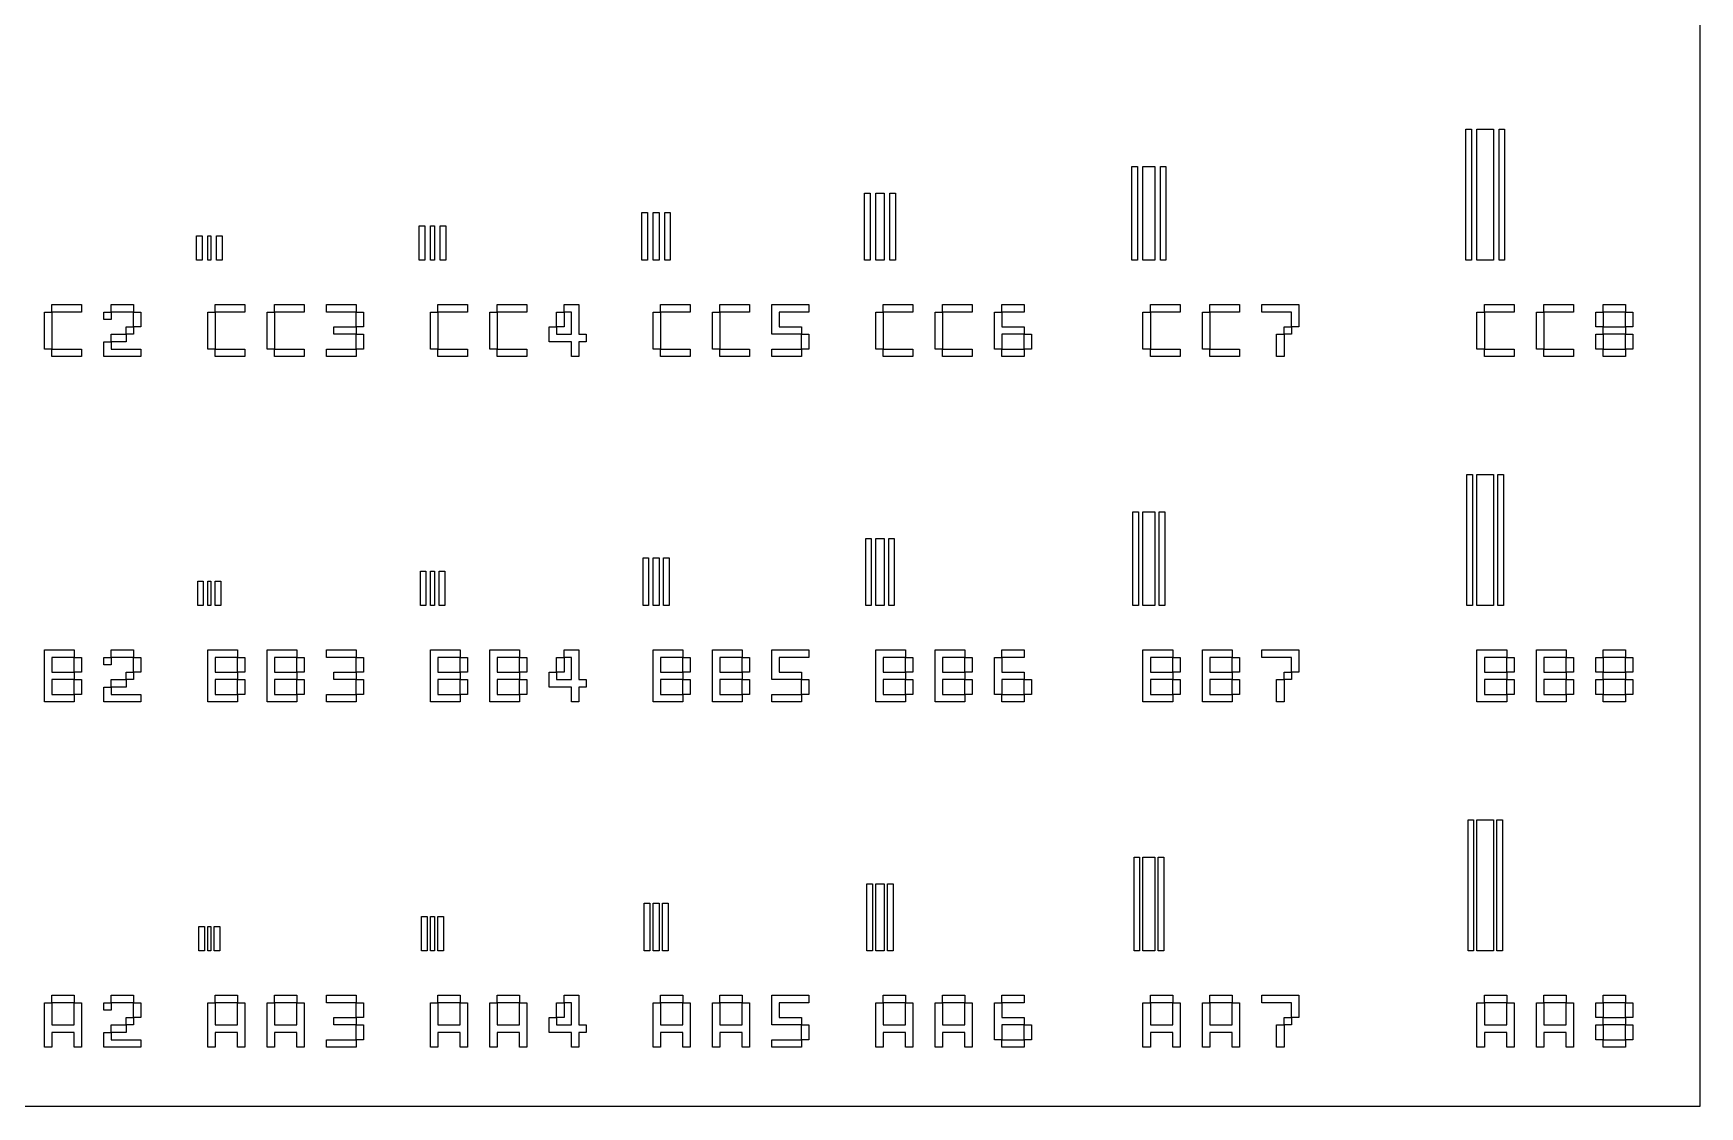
# Model space of a CAD drawing. Extents: x 0 to 3000, y 0 to 2000.
# Drawn here: x 2252 to 3000, y 0 to 482 of the extents above; entities that cross this region are included whole.
import ezdxf

# ---------------------------------------------------------------- set-up
doc = ezdxf.new("R2010")
doc.units = 0
doc.layers.add('L0D0', color=2, linetype='CONTINUOUS')
doc.layers.add('L1D0', color=1, linetype='CONTINUOUS')

msp = doc.modelspace()

# ---------------------------------------------------------------- linework, layer by layer
at = {"layer": 'L0D0'}
msp.add_lwpolyline([(0, 0), (0, 2000), (3000, 2000), (3000, 0)], close=True, dxfattribs=at)
at = {"layer": 'L1D0'}
for points in [[(2895, 380), (2895, 438.8), (2897.5, 438.8), (2897.5, 380)], [(2900, 380), (2900, 438.8), (2907.4, 438.8), (2907.4, 380)], [(2909.9, 380), (2909.9, 438.8), (2912.4, 438.8), (2912.4, 380)], [(2745, 380), (2745, 422), (2747.5, 422), (2747.5, 380)], [(2750, 380), (2750, 422), (2755.3, 422), (2755.3, 380)], [(2757.8, 380), (2757.8, 422), (2760.3, 422), (2760.3, 380)], [(2625, 380), (2625, 410), (2627.5, 410), (2627.5, 380)], [(2630, 380), (2630, 410), (2633.8, 410), (2633.8, 380)], [(2636.3, 380), (2636.3, 410), (2638.8, 410), (2638.8, 380)], [(2525, 380), (2525, 401.4), (2527.5, 401.4), (2527.5, 380)], [(2530, 380), (2530, 401.4), (2532.7, 401.4), (2532.7, 380)], [(2535.2, 380), (2535.2, 401.4), (2537.7, 401.4), (2537.7, 380)], [(2325, 380), (2325, 390.9), (2327.5, 390.9), (2327.5, 380)], [(2330, 380), (2330, 390.9), (2331.4, 390.9), (2331.4, 380)], [(2333.9, 380), (2333.9, 390.9), (2336.4, 390.9), (2336.4, 380)], [(2425, 380), (2425, 395.3), (2427.5, 395.3), (2427.5, 380)], [(2430, 380), (2430, 395.3), (2431.9, 395.3), (2431.9, 380)], [(2434.4, 380), (2434.4, 395.3), (2436.9, 395.3), (2436.9, 380)], [(2260, 356.667), (2260, 360), (2263.333, 360), (2266.667, 360), (2270, 360), (2273.333, 360), (2273.333, 356.667), (2270, 356.667), (2266.667, 356.667), (2263.333, 356.667)], [(2286.667, 356.667), (2286.667, 360), (2290, 360), (2293.333, 360), (2296.667, 360), (2296.667, 356.667), (2293.333, 356.667), (2290, 356.667)], [(2333.333, 356.667), (2333.333, 360), (2336.667, 360), (2340, 360), (2343.333, 360), (2346.667, 360), (2346.667, 356.667), (2343.333, 356.667), (2340, 356.667), (2336.667, 356.667)], [(2360, 356.667), (2360, 360), (2363.333, 360), (2366.667, 360), (2370, 360), (2373.333, 360), (2373.333, 356.667), (2370, 356.667), (2366.667, 356.667), (2363.333, 356.667)], [(2383.333, 356.667), (2383.333, 360), (2386.667, 360), (2390, 360), (2393.333, 360), (2396.667, 360), (2396.667, 356.667), (2393.333, 356.667), (2390, 356.667), (2386.667, 356.667)], [(2433.333, 356.667), (2433.333, 360), (2436.667, 360), (2440, 360), (2443.333, 360), (2446.667, 360), (2446.667, 356.667), (2443.333, 356.667), (2440, 356.667), (2436.667, 356.667)], [(2460, 356.667), (2460, 360), (2463.333, 360), (2466.667, 360), (2470, 360), (2473.333, 360), (2473.333, 356.667), (2470, 356.667), (2466.667, 356.667), (2463.333, 356.667)], [(2493.333, 336.667), (2493.333, 340), (2493.333, 343.333), (2490, 343.333), (2486.667, 343.333), (2483.333, 343.333), (2483.333, 346.667), (2483.333, 350), (2486.667, 350), (2486.667, 346.667), (2490, 346.667), (2493.333, 346.667), (2493.333, 350), (2493.333, 353.333), (2493.333, 356.667), (2490, 356.667), (2490, 360), (2493.333, 360), (2496.667, 360), (2496.667, 356.667), (2496.667, 353.333), (2496.667, 350), (2496.667, 346.667), (2500, 346.667), (2500, 343.333), (2496.667, 343.333), (2496.667, 340), (2496.667, 336.667)], [(2533.333, 356.667), (2533.333, 360), (2536.667, 360), (2540, 360), (2543.333, 360), (2546.667, 360), (2546.667, 356.667), (2543.333, 356.667), (2540, 356.667), (2536.667, 356.667)], [(2560, 356.667), (2560, 360), (2563.333, 360), (2566.667, 360), (2570, 360), (2573.333, 360), (2573.333, 356.667), (2570, 356.667), (2566.667, 356.667), (2563.333, 356.667)], [(2583.333, 346.667), (2583.333, 350), (2583.333, 353.333), (2583.333, 356.667), (2583.333, 360), (2586.667, 360), (2590, 360), (2593.333, 360), (2596.667, 360), (2600, 360), (2600, 356.667), (2596.667, 356.667), (2593.333, 356.667), (2590, 356.667), (2586.667, 356.667), (2586.667, 353.333), (2586.667, 350), (2590, 350), (2593.333, 350), (2596.667, 350), (2596.667, 346.667), (2593.333, 346.667), (2590, 346.667), (2586.667, 346.667)], [(2633.333, 356.667), (2633.333, 360), (2636.667, 360), (2640, 360), (2643.333, 360), (2646.667, 360), (2646.667, 356.667), (2643.333, 356.667), (2640, 356.667), (2636.667, 356.667)], [(2660, 356.667), (2660, 360), (2663.333, 360), (2666.667, 360), (2670, 360), (2673.333, 360), (2673.333, 356.667), (2670, 356.667), (2666.667, 356.667), (2663.333, 356.667)], [(2686.667, 356.667), (2686.667, 360), (2690, 360), (2693.333, 360), (2696.667, 360), (2696.667, 356.667), (2693.333, 356.667), (2690, 356.667)], [(2753.333, 356.667), (2753.333, 360), (2756.667, 360), (2760, 360), (2763.333, 360), (2766.667, 360), (2766.667, 356.667), (2763.333, 356.667), (2760, 356.667), (2756.667, 356.667)], [(2780, 356.667), (2780, 360), (2783.333, 360), (2786.667, 360), (2790, 360), (2793.333, 360), (2793.333, 356.667), (2790, 356.667), (2786.667, 356.667), (2783.333, 356.667)], [(2816.667, 350), (2816.667, 353.333), (2816.667, 356.667), (2813.333, 356.667), (2810, 356.667), (2806.667, 356.667), (2803.333, 356.667), (2803.333, 360), (2806.667, 360), (2810, 360), (2813.333, 360), (2816.667, 360), (2820, 360), (2820, 356.667), (2820, 353.333), (2820, 350)], [(2903.333, 356.667), (2903.333, 360), (2906.667, 360), (2910, 360), (2913.333, 360), (2916.667, 360), (2916.667, 356.667), (2913.333, 356.667), (2910, 356.667), (2906.667, 356.667)], [(2930, 356.667), (2930, 360), (2933.333, 360), (2936.667, 360), (2940, 360), (2943.333, 360), (2943.333, 356.667), (2940, 356.667), (2936.667, 356.667), (2933.333, 356.667)], [(2956.667, 356.667), (2956.667, 360), (2960, 360), (2963.333, 360), (2966.667, 360), (2966.667, 356.667), (2963.333, 356.667), (2960, 356.667)], [(2256.667, 340), (2256.667, 343.333), (2256.667, 346.667), (2256.667, 350), (2256.667, 353.333), (2256.667, 356.667), (2260, 356.667), (2260, 353.333), (2260, 350), (2260, 346.667), (2260, 343.333), (2260, 340)], [(2283.333, 353.333), (2283.333, 356.667), (2286.667, 356.667), (2286.667, 353.333)], [(2296.667, 350), (2296.667, 353.333), (2296.667, 356.667), (2300, 356.667), (2300, 353.333), (2300, 350)], [(2330, 340), (2330, 343.333), (2330, 346.667), (2330, 350), (2330, 353.333), (2330, 356.667), (2333.333, 356.667), (2333.333, 353.333), (2333.333, 350), (2333.333, 346.667), (2333.333, 343.333), (2333.333, 340)], [(2356.667, 340), (2356.667, 343.333), (2356.667, 346.667), (2356.667, 350), (2356.667, 353.333), (2356.667, 356.667), (2360, 356.667), (2360, 353.333), (2360, 350), (2360, 346.667), (2360, 343.333), (2360, 340)], [(2396.667, 350), (2396.667, 353.333), (2396.667, 356.667), (2400, 356.667), (2400, 353.333), (2400, 350)], [(2430, 340), (2430, 343.333), (2430, 346.667), (2430, 350), (2430, 353.333), (2430, 356.667), (2433.333, 356.667), (2433.333, 353.333), (2433.333, 350), (2433.333, 346.667), (2433.333, 343.333), (2433.333, 340)], [(2456.667, 340), (2456.667, 343.333), (2456.667, 346.667), (2456.667, 350), (2456.667, 353.333), (2456.667, 356.667), (2460, 356.667), (2460, 353.333), (2460, 350), (2460, 346.667), (2460, 343.333), (2460, 340)], [(2486.667, 350), (2486.667, 353.333), (2486.667, 356.667), (2490, 356.667), (2490, 353.333), (2490, 350)], [(2530, 340), (2530, 343.333), (2530, 346.667), (2530, 350), (2530, 353.333), (2530, 356.667), (2533.333, 356.667), (2533.333, 353.333), (2533.333, 350), (2533.333, 346.667), (2533.333, 343.333), (2533.333, 340)], [(2556.667, 340), (2556.667, 343.333), (2556.667, 346.667), (2556.667, 350), (2556.667, 353.333), (2556.667, 356.667), (2560, 356.667), (2560, 353.333), (2560, 350), (2560, 346.667), (2560, 343.333), (2560, 340)], [(2630, 340), (2630, 343.333), (2630, 346.667), (2630, 350), (2630, 353.333), (2630, 356.667), (2633.333, 356.667), (2633.333, 353.333), (2633.333, 350), (2633.333, 346.667), (2633.333, 343.333), (2633.333, 340)], [(2656.667, 340), (2656.667, 343.333), (2656.667, 346.667), (2656.667, 350), (2656.667, 353.333), (2656.667, 356.667), (2660, 356.667), (2660, 353.333), (2660, 350), (2660, 346.667), (2660, 343.333), (2660, 340)], [(2683.333, 340), (2683.333, 343.333), (2683.333, 346.667), (2683.333, 350), (2683.333, 353.333), (2683.333, 356.667), (2686.667, 356.667), (2686.667, 353.333), (2686.667, 350), (2690, 350), (2693.333, 350), (2696.667, 350), (2696.667, 346.667), (2693.333, 346.667), (2690, 346.667), (2686.667, 346.667), (2686.667, 343.333), (2686.667, 340)], [(2750, 340), (2750, 343.333), (2750, 346.667), (2750, 350), (2750, 353.333), (2750, 356.667), (2753.333, 356.667), (2753.333, 353.333), (2753.333, 350), (2753.333, 346.667), (2753.333, 343.333), (2753.333, 340)], [(2776.667, 340), (2776.667, 343.333), (2776.667, 346.667), (2776.667, 350), (2776.667, 353.333), (2776.667, 356.667), (2780, 356.667), (2780, 353.333), (2780, 350), (2780, 346.667), (2780, 343.333), (2780, 340)], [(2900, 340), (2900, 343.333), (2900, 346.667), (2900, 350), (2900, 353.333), (2900, 356.667), (2903.333, 356.667), (2903.333, 353.333), (2903.333, 350), (2903.333, 346.667), (2903.333, 343.333), (2903.333, 340)], [(2926.667, 340), (2926.667, 343.333), (2926.667, 346.667), (2926.667, 350), (2926.667, 353.333), (2926.667, 356.667), (2930, 356.667), (2930, 353.333), (2930, 350), (2930, 346.667), (2930, 343.333), (2930, 340)], [(2953.333, 350), (2953.333, 353.333), (2953.333, 356.667), (2956.667, 356.667), (2956.667, 353.333), (2956.667, 350)], [(2966.667, 350), (2966.667, 353.333), (2966.667, 356.667), (2970, 356.667), (2970, 353.333), (2970, 350)], [(2286.667, 343.333), (2286.667, 346.667), (2290, 346.667), (2293.333, 346.667), (2293.333, 343.333), (2290, 343.333)], [(2293.333, 346.667), (2293.333, 350), (2296.667, 350), (2296.667, 346.667)], [(2386.667, 346.667), (2386.667, 350), (2390, 350), (2393.333, 350), (2396.667, 350), (2396.667, 346.667), (2393.333, 346.667), (2390, 346.667)], [(2396.667, 340), (2396.667, 343.333), (2396.667, 346.667), (2400, 346.667), (2400, 343.333), (2400, 340)], [(2596.667, 340), (2596.667, 343.333), (2596.667, 346.667), (2600, 346.667), (2600, 343.333), (2600, 340)], [(2696.667, 340), (2696.667, 343.333), (2696.667, 346.667), (2700, 346.667), (2700, 343.333), (2700, 340)], [(2810, 336.667), (2810, 340), (2810, 343.333), (2810, 346.667), (2813.333, 346.667), (2813.333, 343.333), (2813.333, 340), (2813.333, 336.667)], [(2813.333, 346.667), (2813.333, 350), (2816.667, 350), (2816.667, 346.667)], [(2953.333, 340), (2953.333, 343.333), (2953.333, 346.667), (2956.667, 346.667), (2956.667, 343.333), (2956.667, 340)], [(2956.667, 346.667), (2956.667, 350), (2960, 350), (2963.333, 350), (2966.667, 350), (2966.667, 346.667), (2963.333, 346.667), (2960, 346.667)], [(2966.667, 340), (2966.667, 343.333), (2966.667, 346.667), (2970, 346.667), (2970, 343.333), (2970, 340)], [(2260, 336.667), (2260, 340), (2263.333, 340), (2266.667, 340), (2270, 340), (2273.333, 340), (2273.333, 336.667), (2270, 336.667), (2266.667, 336.667), (2263.333, 336.667)], [(2283.333, 336.667), (2283.333, 340), (2283.333, 343.333), (2286.667, 343.333), (2286.667, 340), (2290, 340), (2293.333, 340), (2296.667, 340), (2300, 340), (2300, 336.667), (2296.667, 336.667), (2293.333, 336.667), (2290, 336.667), (2286.667, 336.667)], [(2333.333, 336.667), (2333.333, 340), (2336.667, 340), (2340, 340), (2343.333, 340), (2346.667, 340), (2346.667, 336.667), (2343.333, 336.667), (2340, 336.667), (2336.667, 336.667)], [(2360, 336.667), (2360, 340), (2363.333, 340), (2366.667, 340), (2370, 340), (2373.333, 340), (2373.333, 336.667), (2370, 336.667), (2366.667, 336.667), (2363.333, 336.667)], [(2383.333, 336.667), (2383.333, 340), (2386.667, 340), (2390, 340), (2393.333, 340), (2396.667, 340), (2396.667, 336.667), (2393.333, 336.667), (2390, 336.667), (2386.667, 336.667)], [(2433.333, 336.667), (2433.333, 340), (2436.667, 340), (2440, 340), (2443.333, 340), (2446.667, 340), (2446.667, 336.667), (2443.333, 336.667), (2440, 336.667), (2436.667, 336.667)], [(2460, 336.667), (2460, 340), (2463.333, 340), (2466.667, 340), (2470, 340), (2473.333, 340), (2473.333, 336.667), (2470, 336.667), (2466.667, 336.667), (2463.333, 336.667)], [(2533.333, 336.667), (2533.333, 340), (2536.667, 340), (2540, 340), (2543.333, 340), (2546.667, 340), (2546.667, 336.667), (2543.333, 336.667), (2540, 336.667), (2536.667, 336.667)], [(2560, 336.667), (2560, 340), (2563.333, 340), (2566.667, 340), (2570, 340), (2573.333, 340), (2573.333, 336.667), (2570, 336.667), (2566.667, 336.667), (2563.333, 336.667)], [(2583.333, 336.667), (2583.333, 340), (2586.667, 340), (2590, 340), (2593.333, 340), (2596.667, 340), (2596.667, 336.667), (2593.333, 336.667), (2590, 336.667), (2586.667, 336.667)], [(2633.333, 336.667), (2633.333, 340), (2636.667, 340), (2640, 340), (2643.333, 340), (2646.667, 340), (2646.667, 336.667), (2643.333, 336.667), (2640, 336.667), (2636.667, 336.667)], [(2660, 336.667), (2660, 340), (2663.333, 340), (2666.667, 340), (2670, 340), (2673.333, 340), (2673.333, 336.667), (2670, 336.667), (2666.667, 336.667), (2663.333, 336.667)], [(2686.667, 336.667), (2686.667, 340), (2690, 340), (2693.333, 340), (2696.667, 340), (2696.667, 336.667), (2693.333, 336.667), (2690, 336.667)], [(2753.333, 336.667), (2753.333, 340), (2756.667, 340), (2760, 340), (2763.333, 340), (2766.667, 340), (2766.667, 336.667), (2763.333, 336.667), (2760, 336.667), (2756.667, 336.667)], [(2780, 336.667), (2780, 340), (2783.333, 340), (2786.667, 340), (2790, 340), (2793.333, 340), (2793.333, 336.667), (2790, 336.667), (2786.667, 336.667), (2783.333, 336.667)], [(2903.333, 336.667), (2903.333, 340), (2906.667, 340), (2910, 340), (2913.333, 340), (2916.667, 340), (2916.667, 336.667), (2913.333, 336.667), (2910, 336.667), (2906.667, 336.667)], [(2930, 336.667), (2930, 340), (2933.333, 340), (2936.667, 340), (2940, 340), (2943.333, 340), (2943.333, 336.667), (2940, 336.667), (2936.667, 336.667), (2933.333, 336.667)], [(2956.667, 336.667), (2956.667, 340), (2960, 340), (2963.333, 340), (2966.667, 340), (2966.667, 336.667), (2963.333, 336.667), (2960, 336.667)], [(2895.5, 225), (2895.5, 283.8), (2898, 283.8), (2898, 225)], [(2900, 225), (2900, 283.8), (2907.4, 283.8), (2907.4, 225)], [(2909.4, 225), (2909.4, 283.8), (2911.9, 283.8), (2911.9, 225)], [(2745.5, 225), (2745.5, 267), (2748, 267), (2748, 225)], [(2750, 225), (2750, 267), (2755.3, 267), (2755.3, 225)], [(2757.3, 225), (2757.3, 267), (2759.8, 267), (2759.8, 225)], [(2625.5, 225), (2625.5, 255), (2628, 255), (2628, 225)], [(2630, 225), (2630, 255), (2633.8, 255), (2633.8, 225)], [(2635.8, 225), (2635.8, 255), (2638.3, 255), (2638.3, 225)], [(2425.5, 225), (2425.5, 240.3), (2428, 240.3), (2428, 225)], [(2430, 225), (2430, 240.3), (2431.9, 240.3), (2431.9, 225)], [(2433.9, 225), (2433.9, 240.3), (2436.4, 240.3), (2436.4, 225)], [(2525.5, 225), (2525.5, 246.4), (2528, 246.4), (2528, 225)], [(2530, 225), (2530, 246.4), (2532.7, 246.4), (2532.7, 225)], [(2534.7, 225), (2534.7, 246.4), (2537.2, 246.4), (2537.2, 225)], [(2325.5, 225), (2325.5, 235.9), (2328, 235.9), (2328, 225)], [(2330, 225), (2330, 235.9), (2331.4, 235.9), (2331.4, 225)], [(2333.4, 225), (2333.4, 235.9), (2335.9, 235.9), (2335.9, 225)], [(2256.667, 181.667), (2256.667, 185), (2256.667, 188.333), (2256.667, 191.667), (2256.667, 195), (2256.667, 198.333), (2256.667, 201.667), (2256.667, 205), (2260, 205), (2263.333, 205), (2266.667, 205), (2270, 205), (2270, 201.667), (2266.667, 201.667), (2263.333, 201.667), (2260, 201.667), (2260, 198.333), (2260, 195), (2263.333, 195), (2266.667, 195), (2270, 195), (2270, 191.667), (2266.667, 191.667), (2263.333, 191.667), (2260, 191.667), (2260, 188.333), (2260, 185), (2263.333, 185), (2266.667, 185), (2270, 185), (2270, 181.667), (2266.667, 181.667), (2263.333, 181.667), (2260, 181.667)], [(2286.667, 201.667), (2286.667, 205), (2290, 205), (2293.333, 205), (2296.667, 205), (2296.667, 201.667), (2293.333, 201.667), (2290, 201.667)], [(2330, 181.667), (2330, 185), (2330, 188.333), (2330, 191.667), (2330, 195), (2330, 198.333), (2330, 201.667), (2330, 205), (2333.333, 205), (2336.667, 205), (2340, 205), (2343.333, 205), (2343.333, 201.667), (2340, 201.667), (2336.667, 201.667), (2333.333, 201.667), (2333.333, 198.333), (2333.333, 195), (2336.667, 195), (2340, 195), (2343.333, 195), (2343.333, 191.667), (2340, 191.667), (2336.667, 191.667), (2333.333, 191.667), (2333.333, 188.333), (2333.333, 185), (2336.667, 185), (2340, 185), (2343.333, 185), (2343.333, 181.667), (2340, 181.667), (2336.667, 181.667), (2333.333, 181.667)], [(2356.667, 181.667), (2356.667, 185), (2356.667, 188.333), (2356.667, 191.667), (2356.667, 195), (2356.667, 198.333), (2356.667, 201.667), (2356.667, 205), (2360, 205), (2363.333, 205), (2366.667, 205), (2370, 205), (2370, 201.667), (2366.667, 201.667), (2363.333, 201.667), (2360, 201.667), (2360, 198.333), (2360, 195), (2363.333, 195), (2366.667, 195), (2370, 195), (2370, 191.667), (2366.667, 191.667), (2363.333, 191.667), (2360, 191.667), (2360, 188.333), (2360, 185), (2363.333, 185), (2366.667, 185), (2370, 185), (2370, 181.667), (2366.667, 181.667), (2363.333, 181.667), (2360, 181.667)], [(2383.333, 201.667), (2383.333, 205), (2386.667, 205), (2390, 205), (2393.333, 205), (2396.667, 205), (2396.667, 201.667), (2393.333, 201.667), (2390, 201.667), (2386.667, 201.667)], [(2430, 181.667), (2430, 185), (2430, 188.333), (2430, 191.667), (2430, 195), (2430, 198.333), (2430, 201.667), (2430, 205), (2433.333, 205), (2436.667, 205), (2440, 205), (2443.333, 205), (2443.333, 201.667), (2440, 201.667), (2436.667, 201.667), (2433.333, 201.667), (2433.333, 198.333), (2433.333, 195), (2436.667, 195), (2440, 195), (2443.333, 195), (2443.333, 191.667), (2440, 191.667), (2436.667, 191.667), (2433.333, 191.667), (2433.333, 188.333), (2433.333, 185), (2436.667, 185), (2440, 185), (2443.333, 185), (2443.333, 181.667), (2440, 181.667), (2436.667, 181.667), (2433.333, 181.667)], [(2456.667, 181.667), (2456.667, 185), (2456.667, 188.333), (2456.667, 191.667), (2456.667, 195), (2456.667, 198.333), (2456.667, 201.667), (2456.667, 205), (2460, 205), (2463.333, 205), (2466.667, 205), (2470, 205), (2470, 201.667), (2466.667, 201.667), (2463.333, 201.667), (2460, 201.667), (2460, 198.333), (2460, 195), (2463.333, 195), (2466.667, 195), (2470, 195), (2470, 191.667), (2466.667, 191.667), (2463.333, 191.667), (2460, 191.667), (2460, 188.333), (2460, 185), (2463.333, 185), (2466.667, 185), (2470, 185), (2470, 181.667), (2466.667, 181.667), (2463.333, 181.667), (2460, 181.667)], [(2493.333, 181.667), (2493.333, 185), (2493.333, 188.333), (2490, 188.333), (2486.667, 188.333), (2483.333, 188.333), (2483.333, 191.667), (2483.333, 195), (2486.667, 195), (2486.667, 191.667), (2490, 191.667), (2493.333, 191.667), (2493.333, 195), (2493.333, 198.333), (2493.333, 201.667), (2490, 201.667), (2490, 205), (2493.333, 205), (2496.667, 205), (2496.667, 201.667), (2496.667, 198.333), (2496.667, 195), (2496.667, 191.667), (2500, 191.667), (2500, 188.333), (2496.667, 188.333), (2496.667, 185), (2496.667, 181.667)], [(2530, 181.667), (2530, 185), (2530, 188.333), (2530, 191.667), (2530, 195), (2530, 198.333), (2530, 201.667), (2530, 205), (2533.333, 205), (2536.667, 205), (2540, 205), (2543.333, 205), (2543.333, 201.667), (2540, 201.667), (2536.667, 201.667), (2533.333, 201.667), (2533.333, 198.333), (2533.333, 195), (2536.667, 195), (2540, 195), (2543.333, 195), (2543.333, 191.667), (2540, 191.667), (2536.667, 191.667), (2533.333, 191.667), (2533.333, 188.333), (2533.333, 185), (2536.667, 185), (2540, 185), (2543.333, 185), (2543.333, 181.667), (2540, 181.667), (2536.667, 181.667), (2533.333, 181.667)], [(2556.667, 181.667), (2556.667, 185), (2556.667, 188.333), (2556.667, 191.667), (2556.667, 195), (2556.667, 198.333), (2556.667, 201.667), (2556.667, 205), (2560, 205), (2563.333, 205), (2566.667, 205), (2570, 205), (2570, 201.667), (2566.667, 201.667), (2563.333, 201.667), (2560, 201.667), (2560, 198.333), (2560, 195), (2563.333, 195), (2566.667, 195), (2570, 195), (2570, 191.667), (2566.667, 191.667), (2563.333, 191.667), (2560, 191.667), (2560, 188.333), (2560, 185), (2563.333, 185), (2566.667, 185), (2570, 185), (2570, 181.667), (2566.667, 181.667), (2563.333, 181.667), (2560, 181.667)], [(2583.333, 191.667), (2583.333, 195), (2583.333, 198.333), (2583.333, 201.667), (2583.333, 205), (2586.667, 205), (2590, 205), (2593.333, 205), (2596.667, 205), (2600, 205), (2600, 201.667), (2596.667, 201.667), (2593.333, 201.667), (2590, 201.667), (2586.667, 201.667), (2586.667, 198.333), (2586.667, 195), (2590, 195), (2593.333, 195), (2596.667, 195), (2596.667, 191.667), (2593.333, 191.667), (2590, 191.667), (2586.667, 191.667)], [(2630, 181.667), (2630, 185), (2630, 188.333), (2630, 191.667), (2630, 195), (2630, 198.333), (2630, 201.667), (2630, 205), (2633.333, 205), (2636.667, 205), (2640, 205), (2643.333, 205), (2643.333, 201.667), (2640, 201.667), (2636.667, 201.667), (2633.333, 201.667), (2633.333, 198.333), (2633.333, 195), (2636.667, 195), (2640, 195), (2643.333, 195), (2643.333, 191.667), (2640, 191.667), (2636.667, 191.667), (2633.333, 191.667), (2633.333, 188.333), (2633.333, 185), (2636.667, 185), (2640, 185), (2643.333, 185), (2643.333, 181.667), (2640, 181.667), (2636.667, 181.667), (2633.333, 181.667)], [(2656.667, 181.667), (2656.667, 185), (2656.667, 188.333), (2656.667, 191.667), (2656.667, 195), (2656.667, 198.333), (2656.667, 201.667), (2656.667, 205), (2660, 205), (2663.333, 205), (2666.667, 205), (2670, 205), (2670, 201.667), (2666.667, 201.667), (2663.333, 201.667), (2660, 201.667), (2660, 198.333), (2660, 195), (2663.333, 195), (2666.667, 195), (2670, 195), (2670, 191.667), (2666.667, 191.667), (2663.333, 191.667), (2660, 191.667), (2660, 188.333), (2660, 185), (2663.333, 185), (2666.667, 185), (2670, 185), (2670, 181.667), (2666.667, 181.667), (2663.333, 181.667), (2660, 181.667)], [(2686.667, 201.667), (2686.667, 205), (2690, 205), (2693.333, 205), (2696.667, 205), (2696.667, 201.667), (2693.333, 201.667), (2690, 201.667)], [(2750, 181.667), (2750, 185), (2750, 188.333), (2750, 191.667), (2750, 195), (2750, 198.333), (2750, 201.667), (2750, 205), (2753.333, 205), (2756.667, 205), (2760, 205), (2763.333, 205), (2763.333, 201.667), (2760, 201.667), (2756.667, 201.667), (2753.333, 201.667), (2753.333, 198.333), (2753.333, 195), (2756.667, 195), (2760, 195), (2763.333, 195), (2763.333, 191.667), (2760, 191.667), (2756.667, 191.667), (2753.333, 191.667), (2753.333, 188.333), (2753.333, 185), (2756.667, 185), (2760, 185), (2763.333, 185), (2763.333, 181.667), (2760, 181.667), (2756.667, 181.667), (2753.333, 181.667)], [(2776.667, 181.667), (2776.667, 185), (2776.667, 188.333), (2776.667, 191.667), (2776.667, 195), (2776.667, 198.333), (2776.667, 201.667), (2776.667, 205), (2780, 205), (2783.333, 205), (2786.667, 205), (2790, 205), (2790, 201.667), (2786.667, 201.667), (2783.333, 201.667), (2780, 201.667), (2780, 198.333), (2780, 195), (2783.333, 195), (2786.667, 195), (2790, 195), (2790, 191.667), (2786.667, 191.667), (2783.333, 191.667), (2780, 191.667), (2780, 188.333), (2780, 185), (2783.333, 185), (2786.667, 185), (2790, 185), (2790, 181.667), (2786.667, 181.667), (2783.333, 181.667), (2780, 181.667)], [(2816.667, 195), (2816.667, 198.333), (2816.667, 201.667), (2813.333, 201.667), (2810, 201.667), (2806.667, 201.667), (2803.333, 201.667), (2803.333, 205), (2806.667, 205), (2810, 205), (2813.333, 205), (2816.667, 205), (2820, 205), (2820, 201.667), (2820, 198.333), (2820, 195)], [(2900, 181.667), (2900, 185), (2900, 188.333), (2900, 191.667), (2900, 195), (2900, 198.333), (2900, 201.667), (2900, 205), (2903.333, 205), (2906.667, 205), (2910, 205), (2913.333, 205), (2913.333, 201.667), (2910, 201.667), (2906.667, 201.667), (2903.333, 201.667), (2903.333, 198.333), (2903.333, 195), (2906.667, 195), (2910, 195), (2913.333, 195), (2913.333, 191.667), (2910, 191.667), (2906.667, 191.667), (2903.333, 191.667), (2903.333, 188.333), (2903.333, 185), (2906.667, 185), (2910, 185), (2913.333, 185), (2913.333, 181.667), (2910, 181.667), (2906.667, 181.667), (2903.333, 181.667)], [(2926.667, 181.667), (2926.667, 185), (2926.667, 188.333), (2926.667, 191.667), (2926.667, 195), (2926.667, 198.333), (2926.667, 201.667), (2926.667, 205), (2930, 205), (2933.333, 205), (2936.667, 205), (2940, 205), (2940, 201.667), (2936.667, 201.667), (2933.333, 201.667), (2930, 201.667), (2930, 198.333), (2930, 195), (2933.333, 195), (2936.667, 195), (2940, 195), (2940, 191.667), (2936.667, 191.667), (2933.333, 191.667), (2930, 191.667), (2930, 188.333), (2930, 185), (2933.333, 185), (2936.667, 185), (2940, 185), (2940, 181.667), (2936.667, 181.667), (2933.333, 181.667), (2930, 181.667)], [(2956.667, 201.667), (2956.667, 205), (2960, 205), (2963.333, 205), (2966.667, 205), (2966.667, 201.667), (2963.333, 201.667), (2960, 201.667)], [(2270, 195), (2270, 198.333), (2270, 201.667), (2273.333, 201.667), (2273.333, 198.333), (2273.333, 195)], [(2283.333, 198.333), (2283.333, 201.667), (2286.667, 201.667), (2286.667, 198.333)], [(2293.333, 191.667), (2293.333, 195), (2296.667, 195), (2296.667, 191.667)], [(2296.667, 195), (2296.667, 198.333), (2296.667, 201.667), (2300, 201.667), (2300, 198.333), (2300, 195)], [(2343.333, 195), (2343.333, 198.333), (2343.333, 201.667), (2346.667, 201.667), (2346.667, 198.333), (2346.667, 195)], [(2370, 195), (2370, 198.333), (2370, 201.667), (2373.333, 201.667), (2373.333, 198.333), (2373.333, 195)], [(2386.667, 191.667), (2386.667, 195), (2390, 195), (2393.333, 195), (2396.667, 195), (2396.667, 191.667), (2393.333, 191.667), (2390, 191.667)], [(2396.667, 195), (2396.667, 198.333), (2396.667, 201.667), (2400, 201.667), (2400, 198.333), (2400, 195)], [(2443.333, 195), (2443.333, 198.333), (2443.333, 201.667), (2446.667, 201.667), (2446.667, 198.333), (2446.667, 195)], [(2470, 195), (2470, 198.333), (2470, 201.667), (2473.333, 201.667), (2473.333, 198.333), (2473.333, 195)], [(2486.667, 195), (2486.667, 198.333), (2486.667, 201.667), (2490, 201.667), (2490, 198.333), (2490, 195)], [(2543.333, 195), (2543.333, 198.333), (2543.333, 201.667), (2546.667, 201.667), (2546.667, 198.333), (2546.667, 195)], [(2570, 195), (2570, 198.333), (2570, 201.667), (2573.333, 201.667), (2573.333, 198.333), (2573.333, 195)], [(2643.333, 195), (2643.333, 198.333), (2643.333, 201.667), (2646.667, 201.667), (2646.667, 198.333), (2646.667, 195)], [(2670, 195), (2670, 198.333), (2670, 201.667), (2673.333, 201.667), (2673.333, 198.333), (2673.333, 195)], [(2683.333, 185), (2683.333, 188.333), (2683.333, 191.667), (2683.333, 195), (2683.333, 198.333), (2683.333, 201.667), (2686.667, 201.667), (2686.667, 198.333), (2686.667, 195), (2690, 195), (2693.333, 195), (2696.667, 195), (2696.667, 191.667), (2693.333, 191.667), (2690, 191.667), (2686.667, 191.667), (2686.667, 188.333), (2686.667, 185)], [(2763.333, 195), (2763.333, 198.333), (2763.333, 201.667), (2766.667, 201.667), (2766.667, 198.333), (2766.667, 195)], [(2790, 195), (2790, 198.333), (2790, 201.667), (2793.333, 201.667), (2793.333, 198.333), (2793.333, 195)], [(2813.333, 191.667), (2813.333, 195), (2816.667, 195), (2816.667, 191.667)], [(2913.333, 195), (2913.333, 198.333), (2913.333, 201.667), (2916.667, 201.667), (2916.667, 198.333), (2916.667, 195)], [(2940, 195), (2940, 198.333), (2940, 201.667), (2943.333, 201.667), (2943.333, 198.333), (2943.333, 195)], [(2953.333, 195), (2953.333, 198.333), (2953.333, 201.667), (2956.667, 201.667), (2956.667, 198.333), (2956.667, 195)], [(2956.667, 191.667), (2956.667, 195), (2960, 195), (2963.333, 195), (2966.667, 195), (2966.667, 191.667), (2963.333, 191.667), (2960, 191.667)], [(2966.667, 195), (2966.667, 198.333), (2966.667, 201.667), (2970, 201.667), (2970, 198.333), (2970, 195)], [(2270, 185), (2270, 188.333), (2270, 191.667), (2273.333, 191.667), (2273.333, 188.333), (2273.333, 185)], [(2283.333, 181.667), (2283.333, 185), (2283.333, 188.333), (2286.667, 188.333), (2286.667, 185), (2290, 185), (2293.333, 185), (2296.667, 185), (2300, 185), (2300, 181.667), (2296.667, 181.667), (2293.333, 181.667), (2290, 181.667), (2286.667, 181.667)], [(2286.667, 188.333), (2286.667, 191.667), (2290, 191.667), (2293.333, 191.667), (2293.333, 188.333), (2290, 188.333)], [(2343.333, 185), (2343.333, 188.333), (2343.333, 191.667), (2346.667, 191.667), (2346.667, 188.333), (2346.667, 185)], [(2370, 185), (2370, 188.333), (2370, 191.667), (2373.333, 191.667), (2373.333, 188.333), (2373.333, 185)], [(2396.667, 185), (2396.667, 188.333), (2396.667, 191.667), (2400, 191.667), (2400, 188.333), (2400, 185)], [(2443.333, 185), (2443.333, 188.333), (2443.333, 191.667), (2446.667, 191.667), (2446.667, 188.333), (2446.667, 185)], [(2470, 185), (2470, 188.333), (2470, 191.667), (2473.333, 191.667), (2473.333, 188.333), (2473.333, 185)], [(2543.333, 185), (2543.333, 188.333), (2543.333, 191.667), (2546.667, 191.667), (2546.667, 188.333), (2546.667, 185)], [(2570, 185), (2570, 188.333), (2570, 191.667), (2573.333, 191.667), (2573.333, 188.333), (2573.333, 185)], [(2596.667, 185), (2596.667, 188.333), (2596.667, 191.667), (2600, 191.667), (2600, 188.333), (2600, 185)], [(2643.333, 185), (2643.333, 188.333), (2643.333, 191.667), (2646.667, 191.667), (2646.667, 188.333), (2646.667, 185)], [(2670, 185), (2670, 188.333), (2670, 191.667), (2673.333, 191.667), (2673.333, 188.333), (2673.333, 185)], [(2696.667, 185), (2696.667, 188.333), (2696.667, 191.667), (2700, 191.667), (2700, 188.333), (2700, 185)], [(2763.333, 185), (2763.333, 188.333), (2763.333, 191.667), (2766.667, 191.667), (2766.667, 188.333), (2766.667, 185)], [(2790, 185), (2790, 188.333), (2790, 191.667), (2793.333, 191.667), (2793.333, 188.333), (2793.333, 185)], [(2810, 181.667), (2810, 185), (2810, 188.333), (2810, 191.667), (2813.333, 191.667), (2813.333, 188.333), (2813.333, 185), (2813.333, 181.667)], [(2913.333, 185), (2913.333, 188.333), (2913.333, 191.667), (2916.667, 191.667), (2916.667, 188.333), (2916.667, 185)], [(2940, 185), (2940, 188.333), (2940, 191.667), (2943.333, 191.667), (2943.333, 188.333), (2943.333, 185)], [(2953.333, 185), (2953.333, 188.333), (2953.333, 191.667), (2956.667, 191.667), (2956.667, 188.333), (2956.667, 185)], [(2966.667, 185), (2966.667, 188.333), (2966.667, 191.667), (2970, 191.667), (2970, 188.333), (2970, 185)], [(2383.333, 181.667), (2383.333, 185), (2386.667, 185), (2390, 185), (2393.333, 185), (2396.667, 185), (2396.667, 181.667), (2393.333, 181.667), (2390, 181.667), (2386.667, 181.667)], [(2583.333, 181.667), (2583.333, 185), (2586.667, 185), (2590, 185), (2593.333, 185), (2596.667, 185), (2596.667, 181.667), (2593.333, 181.667), (2590, 181.667), (2586.667, 181.667)], [(2686.667, 181.667), (2686.667, 185), (2690, 185), (2693.333, 185), (2696.667, 185), (2696.667, 181.667), (2693.333, 181.667), (2690, 181.667)], [(2956.667, 181.667), (2956.667, 185), (2960, 185), (2963.333, 185), (2966.667, 185), (2966.667, 181.667), (2963.333, 181.667), (2960, 181.667)], [(2896, 70), (2896, 128.8), (2898.5, 128.8), (2898.5, 70)], [(2900, 70), (2900, 128.8), (2907.4, 128.8), (2907.4, 70)], [(2908.9, 70), (2908.9, 128.8), (2911.4, 128.8), (2911.4, 70)], [(2746, 70), (2746, 112), (2748.5, 112), (2748.5, 70)], [(2750, 70), (2750, 112), (2755.3, 112), (2755.3, 70)], [(2756.8, 70), (2756.8, 112), (2759.3, 112), (2759.3, 70)], [(2626, 70), (2626, 100), (2628.5, 100), (2628.5, 70)], [(2630, 70), (2630, 100), (2633.8, 100), (2633.8, 70)], [(2635.3, 70), (2635.3, 100), (2637.8, 100), (2637.8, 70)], [(2526, 70), (2526, 91.4), (2528.5, 91.4), (2528.5, 70)], [(2530, 70), (2530, 91.4), (2532.7, 91.4), (2532.7, 70)], [(2534.2, 70), (2534.2, 91.4), (2536.7, 91.4), (2536.7, 70)], [(2426, 70), (2426, 85.3), (2428.5, 85.3), (2428.5, 70)], [(2430, 70), (2430, 85.3), (2431.9, 85.3), (2431.9, 70)], [(2433.4, 70), (2433.4, 85.3), (2435.9, 85.3), (2435.9, 70)], [(2326, 70), (2326, 80.9), (2328.5, 80.9), (2328.5, 70)], [(2330, 70), (2330, 80.9), (2331.4, 80.9), (2331.4, 70)], [(2332.9, 70), (2332.9, 80.9), (2335.4, 80.9), (2335.4, 70)], [(2256.667, 26.667), (2256.667, 30), (2256.667, 33.333), (2256.667, 36.667), (2256.667, 40), (2256.667, 43.333), (2256.667, 46.667), (2260, 46.667), (2260, 43.333), (2260, 40), (2260, 36.667), (2263.333, 36.667), (2266.667, 36.667), (2270, 36.667), (2270, 40), (2270, 43.333), (2270, 46.667), (2273.333, 46.667), (2273.333, 43.333), (2273.333, 40), (2273.333, 36.667), (2273.333, 33.333), (2273.333, 30), (2273.333, 26.667), (2270, 26.667), (2270, 30), (2270, 33.333), (2266.667, 33.333), (2263.333, 33.333), (2260, 33.333), (2260, 30), (2260, 26.667)], [(2260, 46.667), (2260, 50), (2263.333, 50), (2266.667, 50), (2270, 50), (2270, 46.667), (2266.667, 46.667), (2263.333, 46.667)], [(2283.333, 43.333), (2283.333, 46.667), (2286.667, 46.667), (2286.667, 43.333)], [(2286.667, 46.667), (2286.667, 50), (2290, 50), (2293.333, 50), (2296.667, 50), (2296.667, 46.667), (2293.333, 46.667), (2290, 46.667)], [(2296.667, 40), (2296.667, 43.333), (2296.667, 46.667), (2300, 46.667), (2300, 43.333), (2300, 40)], [(2330, 26.667), (2330, 30), (2330, 33.333), (2330, 36.667), (2330, 40), (2330, 43.333), (2330, 46.667), (2333.333, 46.667), (2333.333, 43.333), (2333.333, 40), (2333.333, 36.667), (2336.667, 36.667), (2340, 36.667), (2343.333, 36.667), (2343.333, 40), (2343.333, 43.333), (2343.333, 46.667), (2346.667, 46.667), (2346.667, 43.333), (2346.667, 40), (2346.667, 36.667), (2346.667, 33.333), (2346.667, 30), (2346.667, 26.667), (2343.333, 26.667), (2343.333, 30), (2343.333, 33.333), (2340, 33.333), (2336.667, 33.333), (2333.333, 33.333), (2333.333, 30), (2333.333, 26.667)], [(2333.333, 46.667), (2333.333, 50), (2336.667, 50), (2340, 50), (2343.333, 50), (2343.333, 46.667), (2340, 46.667), (2336.667, 46.667)], [(2356.667, 26.667), (2356.667, 30), (2356.667, 33.333), (2356.667, 36.667), (2356.667, 40), (2356.667, 43.333), (2356.667, 46.667), (2360, 46.667), (2360, 43.333), (2360, 40), (2360, 36.667), (2363.333, 36.667), (2366.667, 36.667), (2370, 36.667), (2370, 40), (2370, 43.333), (2370, 46.667), (2373.333, 46.667), (2373.333, 43.333), (2373.333, 40), (2373.333, 36.667), (2373.333, 33.333), (2373.333, 30), (2373.333, 26.667), (2370, 26.667), (2370, 30), (2370, 33.333), (2366.667, 33.333), (2363.333, 33.333), (2360, 33.333), (2360, 30), (2360, 26.667)], [(2360, 46.667), (2360, 50), (2363.333, 50), (2366.667, 50), (2370, 50), (2370, 46.667), (2366.667, 46.667), (2363.333, 46.667)], [(2383.333, 46.667), (2383.333, 50), (2386.667, 50), (2390, 50), (2393.333, 50), (2396.667, 50), (2396.667, 46.667), (2393.333, 46.667), (2390, 46.667), (2386.667, 46.667)], [(2396.667, 40), (2396.667, 43.333), (2396.667, 46.667), (2400, 46.667), (2400, 43.333), (2400, 40)], [(2430, 26.667), (2430, 30), (2430, 33.333), (2430, 36.667), (2430, 40), (2430, 43.333), (2430, 46.667), (2433.333, 46.667), (2433.333, 43.333), (2433.333, 40), (2433.333, 36.667), (2436.667, 36.667), (2440, 36.667), (2443.333, 36.667), (2443.333, 40), (2443.333, 43.333), (2443.333, 46.667), (2446.667, 46.667), (2446.667, 43.333), (2446.667, 40), (2446.667, 36.667), (2446.667, 33.333), (2446.667, 30), (2446.667, 26.667), (2443.333, 26.667), (2443.333, 30), (2443.333, 33.333), (2440, 33.333), (2436.667, 33.333), (2433.333, 33.333), (2433.333, 30), (2433.333, 26.667)], [(2433.333, 46.667), (2433.333, 50), (2436.667, 50), (2440, 50), (2443.333, 50), (2443.333, 46.667), (2440, 46.667), (2436.667, 46.667)], [(2456.667, 26.667), (2456.667, 30), (2456.667, 33.333), (2456.667, 36.667), (2456.667, 40), (2456.667, 43.333), (2456.667, 46.667), (2460, 46.667), (2460, 43.333), (2460, 40), (2460, 36.667), (2463.333, 36.667), (2466.667, 36.667), (2470, 36.667), (2470, 40), (2470, 43.333), (2470, 46.667), (2473.333, 46.667), (2473.333, 43.333), (2473.333, 40), (2473.333, 36.667), (2473.333, 33.333), (2473.333, 30), (2473.333, 26.667), (2470, 26.667), (2470, 30), (2470, 33.333), (2466.667, 33.333), (2463.333, 33.333), (2460, 33.333), (2460, 30), (2460, 26.667)], [(2460, 46.667), (2460, 50), (2463.333, 50), (2466.667, 50), (2470, 50), (2470, 46.667), (2466.667, 46.667), (2463.333, 46.667)], [(2493.333, 26.667), (2493.333, 30), (2493.333, 33.333), (2490, 33.333), (2486.667, 33.333), (2483.333, 33.333), (2483.333, 36.667), (2483.333, 40), (2486.667, 40), (2486.667, 36.667), (2490, 36.667), (2493.333, 36.667), (2493.333, 40), (2493.333, 43.333), (2493.333, 46.667), (2490, 46.667), (2490, 50), (2493.333, 50), (2496.667, 50), (2496.667, 46.667), (2496.667, 43.333), (2496.667, 40), (2496.667, 36.667), (2500, 36.667), (2500, 33.333), (2496.667, 33.333), (2496.667, 30), (2496.667, 26.667)], [(2486.667, 40), (2486.667, 43.333), (2486.667, 46.667), (2490, 46.667), (2490, 43.333), (2490, 40)], [(2530, 26.667), (2530, 30), (2530, 33.333), (2530, 36.667), (2530, 40), (2530, 43.333), (2530, 46.667), (2533.333, 46.667), (2533.333, 43.333), (2533.333, 40), (2533.333, 36.667), (2536.667, 36.667), (2540, 36.667), (2543.333, 36.667), (2543.333, 40), (2543.333, 43.333), (2543.333, 46.667), (2546.667, 46.667), (2546.667, 43.333), (2546.667, 40), (2546.667, 36.667), (2546.667, 33.333), (2546.667, 30), (2546.667, 26.667), (2543.333, 26.667), (2543.333, 30), (2543.333, 33.333), (2540, 33.333), (2536.667, 33.333), (2533.333, 33.333), (2533.333, 30), (2533.333, 26.667)], [(2533.333, 46.667), (2533.333, 50), (2536.667, 50), (2540, 50), (2543.333, 50), (2543.333, 46.667), (2540, 46.667), (2536.667, 46.667)], [(2556.667, 26.667), (2556.667, 30), (2556.667, 33.333), (2556.667, 36.667), (2556.667, 40), (2556.667, 43.333), (2556.667, 46.667), (2560, 46.667), (2560, 43.333), (2560, 40), (2560, 36.667), (2563.333, 36.667), (2566.667, 36.667), (2570, 36.667), (2570, 40), (2570, 43.333), (2570, 46.667), (2573.333, 46.667), (2573.333, 43.333), (2573.333, 40), (2573.333, 36.667), (2573.333, 33.333), (2573.333, 30), (2573.333, 26.667), (2570, 26.667), (2570, 30), (2570, 33.333), (2566.667, 33.333), (2563.333, 33.333), (2560, 33.333), (2560, 30), (2560, 26.667)], [(2560, 46.667), (2560, 50), (2563.333, 50), (2566.667, 50), (2570, 50), (2570, 46.667), (2566.667, 46.667), (2563.333, 46.667)], [(2583.333, 36.667), (2583.333, 40), (2583.333, 43.333), (2583.333, 46.667), (2583.333, 50), (2586.667, 50), (2590, 50), (2593.333, 50), (2596.667, 50), (2600, 50), (2600, 46.667), (2596.667, 46.667), (2593.333, 46.667), (2590, 46.667), (2586.667, 46.667), (2586.667, 43.333), (2586.667, 40), (2590, 40), (2593.333, 40), (2596.667, 40), (2596.667, 36.667), (2593.333, 36.667), (2590, 36.667), (2586.667, 36.667)], [(2630, 26.667), (2630, 30), (2630, 33.333), (2630, 36.667), (2630, 40), (2630, 43.333), (2630, 46.667), (2633.333, 46.667), (2633.333, 43.333), (2633.333, 40), (2633.333, 36.667), (2636.667, 36.667), (2640, 36.667), (2643.333, 36.667), (2643.333, 40), (2643.333, 43.333), (2643.333, 46.667), (2646.667, 46.667), (2646.667, 43.333), (2646.667, 40), (2646.667, 36.667), (2646.667, 33.333), (2646.667, 30), (2646.667, 26.667), (2643.333, 26.667), (2643.333, 30), (2643.333, 33.333), (2640, 33.333), (2636.667, 33.333), (2633.333, 33.333), (2633.333, 30), (2633.333, 26.667)], [(2633.333, 46.667), (2633.333, 50), (2636.667, 50), (2640, 50), (2643.333, 50), (2643.333, 46.667), (2640, 46.667), (2636.667, 46.667)], [(2656.667, 26.667), (2656.667, 30), (2656.667, 33.333), (2656.667, 36.667), (2656.667, 40), (2656.667, 43.333), (2656.667, 46.667), (2660, 46.667), (2660, 43.333), (2660, 40), (2660, 36.667), (2663.333, 36.667), (2666.667, 36.667), (2670, 36.667), (2670, 40), (2670, 43.333), (2670, 46.667), (2673.333, 46.667), (2673.333, 43.333), (2673.333, 40), (2673.333, 36.667), (2673.333, 33.333), (2673.333, 30), (2673.333, 26.667), (2670, 26.667), (2670, 30), (2670, 33.333), (2666.667, 33.333), (2663.333, 33.333), (2660, 33.333), (2660, 30), (2660, 26.667)], [(2660, 46.667), (2660, 50), (2663.333, 50), (2666.667, 50), (2670, 50), (2670, 46.667), (2666.667, 46.667), (2663.333, 46.667)], [(2683.333, 30), (2683.333, 33.333), (2683.333, 36.667), (2683.333, 40), (2683.333, 43.333), (2683.333, 46.667), (2686.667, 46.667), (2686.667, 43.333), (2686.667, 40), (2690, 40), (2693.333, 40), (2696.667, 40), (2696.667, 36.667), (2693.333, 36.667), (2690, 36.667), (2686.667, 36.667), (2686.667, 33.333), (2686.667, 30)], [(2686.667, 46.667), (2686.667, 50), (2690, 50), (2693.333, 50), (2696.667, 50), (2696.667, 46.667), (2693.333, 46.667), (2690, 46.667)], [(2750, 26.667), (2750, 30), (2750, 33.333), (2750, 36.667), (2750, 40), (2750, 43.333), (2750, 46.667), (2753.333, 46.667), (2753.333, 43.333), (2753.333, 40), (2753.333, 36.667), (2756.667, 36.667), (2760, 36.667), (2763.333, 36.667), (2763.333, 40), (2763.333, 43.333), (2763.333, 46.667), (2766.667, 46.667), (2766.667, 43.333), (2766.667, 40), (2766.667, 36.667), (2766.667, 33.333), (2766.667, 30), (2766.667, 26.667), (2763.333, 26.667), (2763.333, 30), (2763.333, 33.333), (2760, 33.333), (2756.667, 33.333), (2753.333, 33.333), (2753.333, 30), (2753.333, 26.667)], [(2753.333, 46.667), (2753.333, 50), (2756.667, 50), (2760, 50), (2763.333, 50), (2763.333, 46.667), (2760, 46.667), (2756.667, 46.667)], [(2776.667, 26.667), (2776.667, 30), (2776.667, 33.333), (2776.667, 36.667), (2776.667, 40), (2776.667, 43.333), (2776.667, 46.667), (2780, 46.667), (2780, 43.333), (2780, 40), (2780, 36.667), (2783.333, 36.667), (2786.667, 36.667), (2790, 36.667), (2790, 40), (2790, 43.333), (2790, 46.667), (2793.333, 46.667), (2793.333, 43.333), (2793.333, 40), (2793.333, 36.667), (2793.333, 33.333), (2793.333, 30), (2793.333, 26.667), (2790, 26.667), (2790, 30), (2790, 33.333), (2786.667, 33.333), (2783.333, 33.333), (2780, 33.333), (2780, 30), (2780, 26.667)], [(2780, 46.667), (2780, 50), (2783.333, 50), (2786.667, 50), (2790, 50), (2790, 46.667), (2786.667, 46.667), (2783.333, 46.667)], [(2816.667, 40), (2816.667, 43.333), (2816.667, 46.667), (2813.333, 46.667), (2810, 46.667), (2806.667, 46.667), (2803.333, 46.667), (2803.333, 50), (2806.667, 50), (2810, 50), (2813.333, 50), (2816.667, 50), (2820, 50), (2820, 46.667), (2820, 43.333), (2820, 40)], [(2900, 26.667), (2900, 30), (2900, 33.333), (2900, 36.667), (2900, 40), (2900, 43.333), (2900, 46.667), (2903.333, 46.667), (2903.333, 43.333), (2903.333, 40), (2903.333, 36.667), (2906.667, 36.667), (2910, 36.667), (2913.333, 36.667), (2913.333, 40), (2913.333, 43.333), (2913.333, 46.667), (2916.667, 46.667), (2916.667, 43.333), (2916.667, 40), (2916.667, 36.667), (2916.667, 33.333), (2916.667, 30), (2916.667, 26.667), (2913.333, 26.667), (2913.333, 30), (2913.333, 33.333), (2910, 33.333), (2906.667, 33.333), (2903.333, 33.333), (2903.333, 30), (2903.333, 26.667)], [(2903.333, 46.667), (2903.333, 50), (2906.667, 50), (2910, 50), (2913.333, 50), (2913.333, 46.667), (2910, 46.667), (2906.667, 46.667)], [(2926.667, 26.667), (2926.667, 30), (2926.667, 33.333), (2926.667, 36.667), (2926.667, 40), (2926.667, 43.333), (2926.667, 46.667), (2930, 46.667), (2930, 43.333), (2930, 40), (2930, 36.667), (2933.333, 36.667), (2936.667, 36.667), (2940, 36.667), (2940, 40), (2940, 43.333), (2940, 46.667), (2943.333, 46.667), (2943.333, 43.333), (2943.333, 40), (2943.333, 36.667), (2943.333, 33.333), (2943.333, 30), (2943.333, 26.667), (2940, 26.667), (2940, 30), (2940, 33.333), (2936.667, 33.333), (2933.333, 33.333), (2930, 33.333), (2930, 30), (2930, 26.667)], [(2930, 46.667), (2930, 50), (2933.333, 50), (2936.667, 50), (2940, 50), (2940, 46.667), (2936.667, 46.667), (2933.333, 46.667)], [(2953.333, 40), (2953.333, 43.333), (2953.333, 46.667), (2956.667, 46.667), (2956.667, 43.333), (2956.667, 40)], [(2956.667, 46.667), (2956.667, 50), (2960, 50), (2963.333, 50), (2966.667, 50), (2966.667, 46.667), (2963.333, 46.667), (2960, 46.667)], [(2966.667, 40), (2966.667, 43.333), (2966.667, 46.667), (2970, 46.667), (2970, 43.333), (2970, 40)], [(2293.333, 36.667), (2293.333, 40), (2296.667, 40), (2296.667, 36.667)], [(2386.667, 36.667), (2386.667, 40), (2390, 40), (2393.333, 40), (2396.667, 40), (2396.667, 36.667), (2393.333, 36.667), (2390, 36.667)], [(2813.333, 36.667), (2813.333, 40), (2816.667, 40), (2816.667, 36.667)], [(2956.667, 36.667), (2956.667, 40), (2960, 40), (2963.333, 40), (2966.667, 40), (2966.667, 36.667), (2963.333, 36.667), (2960, 36.667)], [(2283.333, 26.667), (2283.333, 30), (2283.333, 33.333), (2286.667, 33.333), (2286.667, 30), (2290, 30), (2293.333, 30), (2296.667, 30), (2300, 30), (2300, 26.667), (2296.667, 26.667), (2293.333, 26.667), (2290, 26.667), (2286.667, 26.667)], [(2286.667, 33.333), (2286.667, 36.667), (2290, 36.667), (2293.333, 36.667), (2293.333, 33.333), (2290, 33.333)], [(2383.333, 26.667), (2383.333, 30), (2386.667, 30), (2390, 30), (2393.333, 30), (2396.667, 30), (2396.667, 26.667), (2393.333, 26.667), (2390, 26.667), (2386.667, 26.667)], [(2396.667, 30), (2396.667, 33.333), (2396.667, 36.667), (2400, 36.667), (2400, 33.333), (2400, 30)], [(2583.333, 26.667), (2583.333, 30), (2586.667, 30), (2590, 30), (2593.333, 30), (2596.667, 30), (2596.667, 26.667), (2593.333, 26.667), (2590, 26.667), (2586.667, 26.667)], [(2596.667, 30), (2596.667, 33.333), (2596.667, 36.667), (2600, 36.667), (2600, 33.333), (2600, 30)], [(2686.667, 26.667), (2686.667, 30), (2690, 30), (2693.333, 30), (2696.667, 30), (2696.667, 26.667), (2693.333, 26.667), (2690, 26.667)], [(2696.667, 30), (2696.667, 33.333), (2696.667, 36.667), (2700, 36.667), (2700, 33.333), (2700, 30)], [(2810, 26.667), (2810, 30), (2810, 33.333), (2810, 36.667), (2813.333, 36.667), (2813.333, 33.333), (2813.333, 30), (2813.333, 26.667)], [(2953.333, 30), (2953.333, 33.333), (2953.333, 36.667), (2956.667, 36.667), (2956.667, 33.333), (2956.667, 30)], [(2956.667, 26.667), (2956.667, 30), (2960, 30), (2963.333, 30), (2966.667, 30), (2966.667, 26.667), (2963.333, 26.667), (2960, 26.667)], [(2966.667, 30), (2966.667, 33.333), (2966.667, 36.667), (2970, 36.667), (2970, 33.333), (2970, 30)]]:
    msp.add_lwpolyline(points, close=True, dxfattribs=at)

doc.saveas('drawing.dxf')
